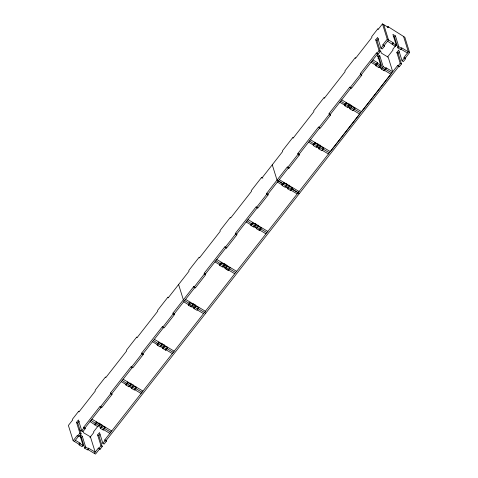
<?xml version="1.0" encoding="UTF-8"?>
<svg xmlns="http://www.w3.org/2000/svg" width="478" height="478" viewBox="0 0 478 478"><rect width="100%" height="100%" fill="white"/><g stroke="black" fill="none" stroke-linecap="round" stroke-linejoin="round"><path stroke-width="0.72" d="M262.9 178.133L261.633 177.374L251.225 190.68L251.452 191.403L230.635 218.016L230.408 217.287L220 230.593L220.227 231.316L199.416 257.929L199.189 257.2L188.78 270.506L189.007 271.229L168.19 297.842L167.963 297.119L157.561 310.419L157.782 311.148L136.971 337.755L136.744 337.032L126.335 350.332L126.562 351.061L105.746 377.668L105.524 376.945L95.116 390.245L95.343 390.974L78.948 411.928L78.721 411.2L72.477 419.188L72.704 419.911L68.384 425.432L73.152 440.734L78.989 444.223L79.217 444.946L82.174 446.715L83.106 445.514L79.957 435.398M387.467 27.461L388.094 26.666L388.315 27.389L382.478 23.9L378.158 29.421L377.931 28.698L371.687 36.681L371.914 37.404L355.524 58.358L355.297 57.635L344.889 70.941L345.116 71.664L324.299 98.271L324.072 97.548L313.67 110.854L313.891 111.577L293.08 138.184L292.853 137.461L282.444 150.767L282.671 151.49L261.854 178.103L261.633 177.374M73.152 440.734L77.472 435.213L77.699 435.936L78.96 436.695L81.146 433.899L79.88 433.146L76.522 422.349L78.392 419.959L81.756 430.75L83.023 431.503L85.209 428.712L84.982 427.983L83.716 427.23L100.105 406.276L100.332 406.999L101.599 407.758L112.007 394.452L111.78 393.729L110.514 392.97L131.331 366.363L131.552 367.086L132.818 367.845L143.227 354.539L143 353.816L141.733 353.057L162.55 326.45L162.777 327.173L164.044 327.932L174.452 314.626L174.225 313.903L172.958 313.144L193.769 286.531L195.036 287.29L173.604 314.691M193.769 286.531L193.996 287.26L195.263 288.013L205.671 274.713L204.405 273.954L204.178 273.231L224.995 246.618L225.222 247.347L226.488 248.1L236.891 234.8L235.624 234.041L235.403 233.318L256.214 206.705L256.441 207.434L257.708 208.187L268.116 194.887L266.849 194.128L266.622 193.405L287.439 166.792L287.666 167.515L288.927 168.274L299.336 154.968L298.069 154.215L297.848 153.486L318.659 126.879L318.886 127.602L320.152 128.361L330.561 115.055L329.294 114.302L329.067 113.573L349.884 86.966L350.105 87.689L351.372 88.448L361.78 75.142L360.514 74.389L360.287 73.66L376.682 52.705L376.909 53.428L378.17 54.187L380.357 51.391L379.09 50.638L375.732 39.847L377.602 37.451L380.966 48.242L382.233 49.001L384.414 46.205L384.192 45.482L382.926 44.723L387.246 39.202L382.478 23.9M81.146 433.899L77.789 423.108L79.282 421.19M380.357 51.391L376.999 40.6L378.492 38.688M77.699 435.936L79.88 433.146M81.756 430.75L83.943 427.953L83.716 427.23M100.332 406.999L110.741 393.693L110.514 392.97M131.552 367.086L141.96 353.78L141.733 353.057M162.777 327.173L173.185 313.867L172.958 313.144M193.996 287.26L204.405 273.954M225.222 247.347L235.624 234.041M256.441 207.434L266.849 194.128M287.666 167.515L298.069 154.215M318.886 127.602L329.294 114.302M350.105 87.689L360.514 74.389M376.909 53.428L379.09 50.638M380.966 48.242L383.153 45.446L382.926 44.723M74.419 441.493L78.739 435.972M84.982 427.983L101.533 406.826M111.165 394.517L132.597 367.116M142.384 354.604L163.817 327.203M204.829 274.778L226.423 247.174M236.048 234.865L257.481 207.464M267.274 194.946L288.867 167.348M298.493 155.033L319.925 127.638M329.718 115.12L351.306 87.522M360.938 75.207L377.949 53.464M384.192 45.482L388.512 39.961L383.744 24.659M79.76 429.883L83.381 432.04L83.602 432.769L90.426 436.844L95.194 452.146L88.37 448.071L88.597 448.794L87.659 449.989L84.708 448.227L81.344 437.436L82.282 436.235L80.382 435.1M377.949 58.256L379.825 55.86L377.291 54.349L380.655 65.139L378.779 67.535L375.828 65.767L375.6 65.044L377.471 62.648L372.9 59.917M94.256 453.341L98.576 447.82L98.803 448.549L100.069 449.302L102.256 446.512L100.989 445.753L97.626 434.962L99.502 432.566L102.86 443.357L104.126 444.116L106.313 441.319L105.046 440.567L104.819 439.838L397.786 65.319L398.013 66.042L399.279 66.8L401.46 64.004L400.2 63.245L396.836 52.455L398.706 50.059L402.07 60.855L403.336 61.608L405.523 58.818L405.296 58.089L409.616 52.568L401.526 47.734L401.753 48.463L400.815 49.658L397.857 47.896L394.499 37.099L395.437 35.904L392.904 34.392L396.262 45.183L395.33 46.378L387.574 41.156M78.989 444.223L79.928 443.028L75.357 440.292M94.602 424.267L96.478 421.871L96.699 422.594L99.657 424.362L97.781 426.758L90.031 421.536M392.145 43.892L393.083 42.691L387.246 39.202M79.217 444.946L80.155 443.751L79.928 443.028M94.829 424.99L96.699 422.594M126.049 385.077L127.925 382.681L127.698 381.958L125.828 384.354L126.049 385.077L129.006 386.845L130.876 384.449L130.458 383.099M157.274 345.164L159.144 342.768L158.917 342.045L157.047 344.441L157.274 345.164L160.226 346.932L162.102 344.536L161.678 343.186M188.493 305.251L190.369 302.855L190.142 302.132L188.266 304.528L188.493 305.251L191.451 307.013L193.321 304.623L192.903 303.273M219.719 265.338L221.589 262.942L221.362 262.219L219.492 264.615L219.719 265.338L222.67 267.1L224.546 264.71L224.122 263.36M250.938 225.425L252.808 223.029L252.587 222.306L250.711 224.696L250.938 225.425L253.89 227.187L255.766 224.791L255.348 223.447M282.157 185.512L284.034 183.116L283.807 182.387L281.936 184.783L282.157 185.512L285.115 187.274L286.985 184.878L286.567 183.528M313.383 145.593L315.253 143.203L315.032 142.474L313.156 144.87L313.383 145.593L316.334 147.361L318.211 144.965L317.792 143.615M344.602 105.68L346.478 103.29L346.251 102.561L344.375 104.957L344.602 105.68L347.56 107.448L349.43 105.052L349.012 103.702M375.828 65.767L377.698 63.371L377.471 62.648M392.372 44.615L393.31 43.414L393.083 42.691M98.934 424.954L93.586 431.795L93.808 432.518L89.924 437.49M396.806 44.155L392.791 49.288L393.018 50.017L387.509 57.061M84.708 448.227L85.64 447.032L82.282 436.235M104.915 426.914L105.142 427.643L103.272 430.033L100.314 428.27L102.19 425.874L101.766 424.524M136.14 387.001L136.367 387.724L134.491 390.12L131.54 388.357L133.41 385.961L132.992 384.611M167.36 347.088L167.587 347.811L165.711 350.207L162.759 348.444L164.635 346.048L164.211 344.698M198.585 307.175L198.806 307.898L196.936 310.294L193.978 308.531L195.855 306.135L195.436 304.785M229.804 267.262L230.032 267.985L228.155 270.381L225.204 268.618L227.074 266.222L226.656 264.872M261.024 227.349L261.251 228.072L259.381 230.468L256.423 228.699L258.299 226.309L257.875 224.959M292.249 187.436L292.476 188.159L290.6 190.555L287.648 188.786L289.519 186.39L289.1 185.046M323.469 147.517L323.696 148.246L321.825 150.642L318.868 148.873L320.744 146.477L320.32 145.133M354.694 107.604L354.921 108.333L353.045 110.723L350.093 108.96L351.963 106.564L351.545 105.214M379.717 50.943L380.924 51.666L381.372 53.118L388.196 57.193L392.737 71.772L385.913 67.691L386.14 68.42L384.264 70.81L381.313 69.047L383.189 66.651L379.825 55.86M397.857 47.896L398.795 46.695L395.437 35.904M102.256 446.512L98.892 435.715L100.016 434.281M401.46 64.004L398.102 53.213L399.226 51.773M405.523 58.818L404.257 58.059L404.03 57.336L408.349 51.815L403.581 36.507M98.803 448.549L100.989 445.753M102.86 443.357L105.046 440.567M398.013 66.042L400.2 63.245M402.07 60.855L404.257 58.059M106.313 441.319L106.086 440.596L399.052 66.072L399.279 66.8M388.094 26.666L404.848 37.266L409.616 52.568M393.233 36.346L394.499 37.099M393.31 43.414L396.262 45.183M398.795 46.695L401.753 48.463M407.411 53.01L400.588 48.935L400.815 49.658M375.732 39.847L376.999 40.6M396.836 52.455L398.102 53.213M404.03 57.336L405.296 58.089M383.153 45.446L384.414 46.205M377.62 56.302L378.887 57.055L382.251 67.852L385.202 69.615M377.698 63.371L380.655 65.139M383.189 66.651L386.14 68.42M371.962 61.112L379.717 66.334M384.975 68.892L391.799 72.967M371.024 62.307L376.144 65.367M378.707 66.896L381.904 68.808M383.822 69.955L390.867 74.162L361.517 111.685L341.68 99.83M360.287 73.66L361.553 74.419L361.78 75.142M346.478 103.29L349.43 105.052M351.963 106.564L354.921 108.333M340.742 101.025L348.498 106.247M353.756 108.805L360.579 112.88M353.983 109.528L351.025 107.765L349.98 104.389M339.804 102.226L345.564 105.662M347.482 106.809L350.685 108.721M329.067 113.573L330.334 114.332L330.561 115.055M310.455 139.743L330.292 151.598L359.641 114.075L352.818 110L353.045 110.723M315.253 143.203L318.211 144.965M320.744 146.477L323.696 148.246M309.523 140.944L317.273 146.166M329.36 152.793L322.536 148.718L322.758 149.441L319.806 147.678L318.754 144.302M308.585 142.139L313.699 145.198M316.263 146.728L319.459 148.634M322.023 150.164L328.422 153.994M297.848 153.486L299.109 154.245L299.336 154.968M279.236 179.656L299.073 191.511M284.034 183.116L286.985 184.878M289.519 186.39L292.476 188.159M278.298 180.857L286.053 186.079M291.311 188.631L299.401 193.465L291.311 188.631L291.538 189.354L288.581 187.591L287.535 184.215M282.868 183.588L277.031 180.098L272.263 164.796M277.36 182.052L282.48 185.111M285.037 186.641L288.24 188.553M297.197 193.907L290.373 189.826L290.6 190.555M266.622 193.405L267.889 194.158L268.116 194.887M248.01 219.569L267.847 231.424M252.808 223.029L255.766 224.791M258.299 226.309L261.251 228.072M247.078 220.77L254.828 225.992M260.092 228.544L266.915 232.619M260.313 229.267L257.361 227.504L256.31 224.134M246.14 221.965L251.255 225.024M253.179 226.172L257.015 228.466M258.939 229.613L265.977 233.82M235.403 233.318L236.67 234.071L236.891 234.8M216.791 259.488L236.628 271.337M221.589 262.942L224.546 264.71M227.074 266.222L230.032 267.985M215.853 260.683L223.608 265.905M229.488 268.827L235.69 272.538M229.093 269.186L226.142 267.417L225.09 264.047M214.915 261.878L220.035 264.937M222.593 266.467L227.074 269.144M234.758 273.733L227.934 269.658L228.155 270.381M204.178 273.231L205.444 273.984L205.671 274.713M185.572 299.401L205.409 311.25M190.369 302.855L193.321 304.623M195.855 306.135L198.806 307.898M205.737 313.204L197.647 308.37L197.874 309.099L194.916 307.33L193.865 303.96M192.383 305.818L189.431 304.056L189.204 303.327L183.367 299.837L178.599 284.535M183.695 301.791L188.816 304.85M190.095 305.615L194.57 308.292M197.133 309.822L203.532 313.646M173.185 313.867L174.452 314.626M154.346 339.314L174.183 351.163M159.144 342.768L162.102 344.536M164.635 346.048L167.587 347.811M153.408 340.509L161.164 345.731M166.422 348.283L173.245 352.364M166.649 349.012L163.697 347.243L162.645 343.873M152.47 341.704L158.23 345.146M160.154 346.293L163.351 348.205M172.313 353.559L165.49 349.484L165.711 350.207M141.96 353.78L143.227 354.539M123.127 379.227L142.964 391.076M127.925 382.681L130.876 384.449M133.41 385.961L136.367 387.724M122.189 380.422L129.944 385.644M142.026 392.277L135.202 388.202L135.429 388.925L132.472 387.156L131.426 383.786M121.251 381.617L126.371 384.676M128.289 385.824L132.131 388.118M134.264 389.397L141.088 393.472M110.741 393.693L112.007 394.452M91.901 419.14L111.738 430.995M102.19 425.874L105.142 427.643M90.969 420.335L98.719 425.557M104.598 428.485L110.806 432.19M104.204 428.838L101.252 427.075L100.201 423.699M109.868 433.385L103.045 429.31L103.272 430.033M76.522 422.349L77.789 423.108M97.626 434.962L98.892 435.715M104.819 439.838L106.086 440.596M83.943 427.953L85.209 428.712M80.077 436.677L81.344 437.436M80.155 443.751L83.106 445.514M85.64 447.032L88.597 448.794M87.432 449.266L95.522 454.1L99.842 448.579L100.069 449.302M384.043 70.087L384.264 70.81M380.052 65.002L381.313 69.047M348.832 104.915L350.093 108.96M317.607 144.828L318.868 148.873M288.706 167.551L288.927 168.274M286.597 185.416L287.648 188.786M259.154 229.745L259.381 230.468M255.162 224.654L256.423 228.699M226.261 247.377L226.488 248.1M223.943 264.567L225.204 268.618M192.718 304.48L193.978 308.531M161.707 345.068L162.759 348.444M130.279 384.312L131.54 388.357M101.372 407.029L101.599 407.758M99.239 423.012L99.657 424.362M99.263 424.894L100.314 428.27"/></g></svg>
